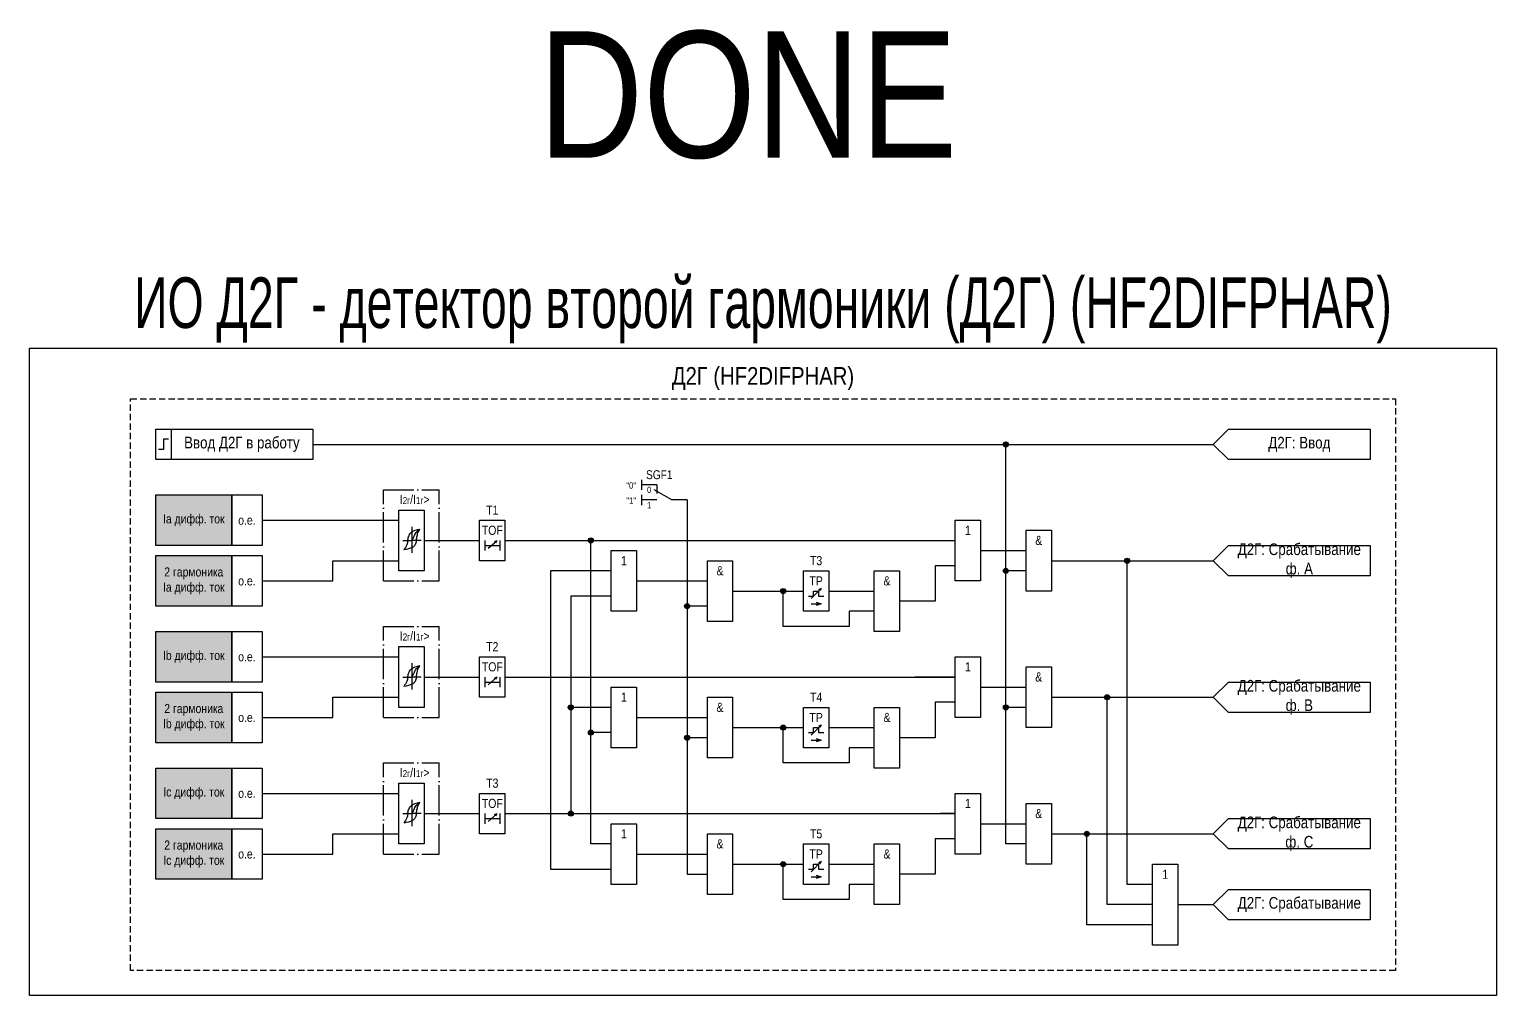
# Model space of a CAD drawing. Header units: millimetres. Extents: x 0 to 2482, y -317 to 171.
# Drawn here: x 985 to 1275, y -28 to 163.1 of the extents above; entities that cross this region are included whole.
import ezdxf
from ezdxf.enums import TextEntityAlignment as Align

# ---------------------------------------------------------------- set-up
doc = ezdxf.new("R2010")
doc.units = ezdxf.units.MM
doc.linetypes.add('ACAD_ISO04W100', pattern=[30, 24, -3, 0, -3])
doc.linetypes.add('штриховая2', pattern=[0.375, 0.25, -0.125])
doc.layers.add('Основная', color=7, linetype='Continuous')
doc.styles.add('1.8_Gost_RD', font='ARIALN.TTF', dxfattribs={"height": 1.8})
doc.styles.add('2.5_Gost_RD', font='ARIALN.TTF', dxfattribs={"height": 2.5})
doc.styles.add('3.5_Gost_RD', font='ARIALN.TTF', dxfattribs={"height": 3.5})
doc.styles.add('Вывод', font='ARIALN.TTF', dxfattribs={"height": 2.5})
doc.styles.add('Компонент', font='ARIALN.TTF', dxfattribs={"height": 3.5})

# ---------------------------------------------------------------- blocks, each defined once
blk = doc.blocks.new('*U898')
at = {"layer": 'Основная', "linetype": 'ACAD_ISO04W100', "ltscale": 0.25}
for p, q in [((0, 0), (11, 0)), ((0, -18), (0, 0)), ((11, -18), (11, 0)), ((0, -18), (11, -18))]:
    blk.add_line(p, q, dxfattribs=at)
at = {"layer": 'Основная', "style": 'Компонент'}
blk.add_attdef('ОУ', text='', height=3.5, dxfattribs=at).set_placement((11, 0), align=Align.MIDDLE_CENTER)
blk = doc.blocks.new('Точка')
at = {"ltscale": 100}
h = blk.add_hatch(color=256, dxfattribs=at)
h.dxf.hatch_style = 1
edge = h.paths.add_edge_path()
edge.add_arc((0, 0), 0.5, 0, 360)
blk.add_circle((0, 0), 0.5, dxfattribs=at)
blk = doc.blocks.new('*U958')
at = {"layer": 'Основная', "ltscale": 0.35}
blk.add_line((6, 6), (6, 2.5), dxfattribs=at)
at = {"layer": 'Основная', "color": 0}
blk.add_line((0, 0), (7, 4), dxfattribs=at)
blk = doc.blocks.new('*U1016')
at = {"layer": 'Основная', "color": 0}
for p, q in [((-3, 6), (-9, 6)), ((-3, 0), (-9, 0)), ((9, 0), (3, 0))]:
    blk.add_line(p, q, dxfattribs=at)
at = {"layer": 'Основная', "ltscale": 0.25, "xscale": -1}
blk.add_blockref('*U958', (3, 0), dxfattribs=at)
at = {"layer": 'Основная'}
for tag, height, style, p in [('ОУ', 3.5, 'Компонент', (-2, 10)), ('В1', 2.5, 'Вывод', (-13, 6)), ('В2', 2.5, 'Вывод', (-6, 4)), ('В3', 2.5, 'Вывод', (-6, -2))]:
    blk.add_attdef(tag, text='', height=height, dxfattribs=dict(at, style=style)).set_placement(p, align=Align.MIDDLE_CENTER)

msp = doc.modelspace()

# ---------------------------------------------------------------- hatches: boundary and pattern name
at = {"ltscale": 100, "true_color": 0xf7941d}
h = msp.add_hatch(color=30, dxfattribs=at)
h.dxf.hatch_style = 1
h.paths.add_polyline_path([(1010, 71), (1025, 71), (1025, 61), (1010, 61)])
h = msp.add_hatch(color=30, dxfattribs=at)
h.dxf.hatch_style = 1
h.paths.add_polyline_path([(1010, 59), (1025, 59), (1025, 49), (1010, 49)])
h = msp.add_hatch(color=30, dxfattribs=at)
h.dxf.hatch_style = 1
h.paths.add_polyline_path([(1010, 44), (1025, 44), (1025, 34), (1010, 34)])
h = msp.add_hatch(color=30, dxfattribs=at)
h.dxf.hatch_style = 1
h.paths.add_polyline_path([(1010, 32), (1025, 32), (1025, 22), (1010, 22)])
h = msp.add_hatch(color=30, dxfattribs=at)
h.dxf.hatch_style = 1
h.paths.add_polyline_path([(1010, 17), (1025, 17), (1025, 7), (1010, 7)])
h = msp.add_hatch(color=30, dxfattribs=at)
h.dxf.hatch_style = 1
h.paths.add_polyline_path([(1010, 5), (1025, 5), (1025, -5), (1010, -5)])

# ---------------------------------------------------------------- linework, layer by layer
at = {"color": 7, "ltscale": 100}
for p, q in [((1075.7, 60.46), (1077.37, 61.95)), ((1077.37, 61.95), (1076.85, 61.73)), ((1077.37, 61.95), (1077.11, 61.48)), ((1075.7, 33.46), (1077.37, 34.95)), ((1077.37, 34.95), (1076.85, 34.73)), ((1077.37, 34.95), (1077.11, 34.48)), ((1075.7, 6.46), (1077.37, 7.95)), ((1077.37, 7.95), (1076.85, 7.73)), ((1077.37, 7.95), (1077.11, 7.48))]:
    msp.add_line(p, q, dxfattribs=at)
at = {"ltscale": 100}
for p, q in [((1173, 60), (1182, 60)), ((1139.5, 50.5), (1141.5, 52.5)), ((1141.5, 52.5), (1140.99, 52.25)), ((1141.5, 52.5), (1141.26, 52.02)), ((1139.5, 49.5), (1141.5, 49.5)), ((1143, 52), (1152, 52)), ((1173, 33), (1182, 33)), ((1139.5, 23.5), (1141.5, 25.5)), ((1141.5, 25.5), (1140.99, 25.25)), ((1141.5, 25.5), (1141.26, 25.02)), ((1143, 25), (1152, 25)), ((1139.5, 22.5), (1141.5, 22.5)), ((1173, 6), (1182, 6)), ((1139.5, -3.5), (1141.5, -1.5)), ((1141.5, -1.5), (1140.99, -1.75)), ((1141.5, -1.5), (1141.26, -1.98)), ((1143, -2), (1152, -2)), ((1139.5, -4.5), (1141.5, -4.5))]:
    msp.add_line(p, q, dxfattribs=at)
at = {"color": 3, "ltscale": 100}
msp.add_lwpolyline([(985, 100), (1275, 100), (1275, -28), (985, -28)], close=True, dxfattribs=at)
at = {"ltscale": 100}
for points in [[(1041, 81), (1219, 81)], [(1182, 56), (1178, 56), (1178, 81)], [(1115, 70), (1115, 70), (1115, -4), (1119, -4)], [(1075, 62), (1075, 60)], [(1075, 61), (1078, 61)], [(1078, 62), (1078, 60)], [(1079, 62), (1168, 62)], [(1100, 2), (1096, 2), (1096, 62)], [(1031, 54), (1045, 54), (1045, 58), (1058, 58)], [(1100, 56), (1088, 56), (1088, -3), (1100, -3)], [(1168, 57), (1164, 57), (1164, 50), (1157, 50)], [(1182, 29), (1178, 29), (1178, 56)], [(1187, 58), (1219, 58)], [(1207, -6), (1202, -6), (1202, 58)], [(1105, 54), (1119, 54)], [(1100, 51), (1092, 51), (1092, 8)], [(1124, 52), (1138, 52)], [(1152, 48), (1147, 48), (1147, 45), (1134, 45), (1134, 52)], [(1140.5, 49.83), (1141.5, 49.5), (1140.5, 49.17)], [(1119, 49), (1115, 49)], [(1075, 35), (1075, 33)], [(1078, 35), (1078, 33)], [(1079, 35), (1168, 35)], [(1168, 35), (1160, 35)], [(1075, 34), (1078, 34)], [(1031, 27), (1045, 27), (1045, 31), (1058, 31)], [(1168, 30), (1164, 30), (1164, 23), (1157, 23)], [(1168, 30), (1164, 30)], [(1187, 31), (1219, 31)], [(1207, -10), (1198, -10), (1198, 31)], [(1100, 29), (1092, 29)], [(1105, 27), (1119, 27)], [(1182, 2), (1178, 2), (1178, 29)], [(1100, 24), (1096, 24)], [(1124, 25), (1138, 25)], [(1152, 21), (1147, 21), (1147, 18), (1134, 18), (1134, 25)], [(1119, 23), (1115, 23)], [(1140.5, 22.83), (1141.5, 22.5), (1140.5, 22.17)], [(1075, 8), (1075, 6)], [(1075, 7), (1078, 7)], [(1078, 8), (1078, 6)], [(1079, 8), (1168, 8)], [(1168, 8), (1165, 8)], [(1031, 0), (1045, 0), (1045, 4), (1058, 4)], [(1168, 3), (1164, 3), (1164, -4), (1157, -4)], [(1187, 4), (1219, 4)], [(1207, -14), (1194, -14), (1194, 4)], [(1100, 2), (1097, 2)], [(1105, 0), (1119, 0)], [(1124, -2), (1138, -2)], [(1152, -6), (1147, -6), (1147, -9), (1134, -9), (1134, -2)], [(1140.5, -4.17), (1141.5, -4.5), (1140.5, -4.83)], [(1212, -10), (1219, -10)]]:
    msp.add_lwpolyline(points, dxfattribs=at)
for points in [[(1010, 71), (1025, 71), (1025, 61), (1010, 61)], [(1025, 71), (1031, 71), (1031, 61), (1025, 61)], [(1074, 66), (1079, 66), (1079, 58), (1074, 58)], [(1010, 59), (1025, 59), (1025, 49), (1010, 49)], [(1025, 59), (1031, 59), (1031, 49), (1025, 49)], [(1138, 56), (1143, 56), (1143, 48), (1138, 48)], [(1010, 44), (1025, 44), (1025, 34), (1010, 34)], [(1025, 44), (1031, 44), (1031, 34), (1025, 34)], [(1074, 39), (1079, 39), (1079, 31), (1074, 31)], [(1010, 32), (1025, 32), (1025, 22), (1010, 22)], [(1025, 32), (1031, 32), (1031, 22), (1025, 22)], [(1138, 29), (1143, 29), (1143, 21), (1138, 21)], [(1010, 17), (1025, 17), (1025, 7), (1010, 7)], [(1025, 17), (1031, 17), (1031, 7), (1025, 7)], [(1074, 12), (1079, 12), (1079, 4), (1074, 4)], [(1010, 5), (1025, 5), (1025, -5), (1010, -5)], [(1025, 5), (1031, 5), (1031, -5), (1025, -5)], [(1138, 2), (1143, 2), (1143, -6), (1138, -6)], [(1207, -2), (1212, -2), (1212, -18), (1207, -18)]]:
    msp.add_lwpolyline(points, close=True, dxfattribs=at)
at = {"color": 7, "ltscale": 100}
for points in [[(1139, 51), (1140, 51), (1140, 52), (1141, 52), (1141, 51), (1142, 51)], [(1139, 24), (1140, 24), (1140, 25), (1141, 25), (1141, 24), (1142, 24)], [(1139, -3), (1140, -3), (1140, -2), (1141, -2), (1141, -3), (1142, -3)]]:
    msp.add_lwpolyline(points, dxfattribs=at)
at = {"layer": 'Основная', "ltscale": 100}
for p, q in [((1106, 74), (1106, 72)), ((1106, 71), (1106, 69)), ((1058, 66.5), (1058, 68)), ((1058, 68), (1063, 68)), ((1058, 59), (1058, 67)), ((1063, 68), (1063, 62)), ((1063, 62), (1074, 62)), ((1063, 62), (1063, 56)), ((1058, 56), (1058, 59)), ((1063, 56), (1058, 56)), ((1058, 39.5), (1058, 41)), ((1058, 41), (1063, 41)), ((1063, 41), (1063, 35)), ((1058, 32), (1058, 40)), ((1063, 35), (1074, 35)), ((1063, 35), (1063, 29)), ((1058, 29), (1058, 32)), ((1063, 29), (1058, 29)), ((1058, 12.5), (1058, 14)), ((1058, 14), (1063, 14)), ((1058, 5), (1058, 13)), ((1063, 14), (1063, 8)), ((1063, 8), (1074, 8)), ((1063, 8), (1063, 2)), ((1058, 2), (1058, 5)), ((1063, 2), (1058, 2))]:
    msp.add_line(p, q, dxfattribs=at)
at = {"layer": 'Основная', "color": 7, "ltscale": 100}
for p, q in [((1031, 66), (1058, 66)), ((1058.79, 62), (1060.6, 62)), ((1062.42, 62), (1060.6, 62)), ((1031, 39), (1058, 39)), ((1058.79, 35), (1060.6, 35)), ((1062.42, 35), (1060.6, 35)), ((1031, 12), (1058, 12)), ((1058.79, 8), (1060.6, 8)), ((1062.42, 8), (1060.6, 8))]:
    msp.add_line(p, q, dxfattribs=at)
at = {"layer": 'Основная'}
for p, q in [((1060.6, 64.72), (1060.6, 59.52)), ((1060.6, 37.72), (1060.6, 32.52)), ((1060.6, 10.72), (1060.6, 5.52))]:
    msp.add_line(p, q, dxfattribs=at)
at = {"layer": 'Основная', "linetype": 'штриховая2', "ltscale": 5}
msp.add_lwpolyline([(1005, 90), (1255, 90), (1255, -23), (1005, -23)], close=True, dxfattribs=at)
at = {"layer": 'Основная', "ltscale": 100}
for points in [[(1010, 84), (1013, 84), (1013, 78), (1010, 78)], [(1010, 84), (1041, 84), (1041, 78), (1010, 78)], [(1250, 84), (1250, 78), (1222, 78), (1219, 81), (1222, 84)], [(1168, 66), (1173, 66), (1173, 54), (1168, 54)], [(1182, 64), (1187, 64), (1187, 52), (1182, 52)], [(1250, 61), (1250, 55), (1222, 55), (1219, 58), (1222, 61)], [(1100, 60), (1105, 60), (1105, 48), (1100, 48)], [(1119, 58), (1124, 58), (1124, 46), (1119, 46)], [(1152, 56), (1157, 56), (1157, 44), (1152, 44)], [(1168, 39), (1173, 39), (1173, 27), (1168, 27)], [(1182, 37), (1187, 37), (1187, 25), (1182, 25)], [(1100, 33), (1105, 33), (1105, 21), (1100, 21)], [(1250, 34), (1250, 28), (1222, 28), (1219, 31), (1222, 34)], [(1119, 31), (1124, 31), (1124, 19), (1119, 19)], [(1152, 29), (1157, 29), (1157, 17), (1152, 17)], [(1168, 12), (1173, 12), (1173, 0), (1168, 0)], [(1182, 10), (1187, 10), (1187, -2), (1182, -2)], [(1100, 6), (1105, 6), (1105, -6), (1100, -6)], [(1250, 7), (1250, 1), (1222, 1), (1219, 4), (1222, 7)], [(1119, 4), (1124, 4), (1124, -8), (1119, -8)], [(1152, 2), (1157, 2), (1157, -10), (1152, -10)], [(1250, -7), (1250, -13), (1222, -13), (1219, -10), (1222, -7)]]:
    msp.add_lwpolyline(points, close=True, dxfattribs=at)
at = {"layer": 'Основная', "lineweight": 30, "ltscale": 100}
msp.add_lwpolyline([(1012.5, 82), (1011.5, 82), (1011.5, 80), (1010.5, 80)], dxfattribs=at)
at = {"layer": 'Основная'}
for points in [[(1059.8, 61.92), (1059.95, 62.71), (1060.44, 63.54), (1062.2, 64.26)], [(1060.6, 62), (1061, 62.72), (1061.47, 63.6), (1062.2, 64.26)], [(1061.48, 61.92), (1061.6, 62.71), (1061.81, 63.54), (1062.2, 64.26)], [(1059.8, 61.92), (1059.6, 61.13), (1059, 60.12)], [(1061.48, 61.92), (1061.25, 61.13), (1060.76, 60.67), (1059, 60.12)], [(1059.8, 34.92), (1059.6, 34.13), (1059, 33.12)], [(1061.48, 34.92), (1061.25, 34.13), (1060.76, 33.67), (1059, 33.12)], [(1059.8, 34.92), (1059.95, 35.71), (1060.44, 36.54), (1062.2, 37.26)], [(1060.6, 35), (1061, 35.72), (1061.47, 36.6), (1062.2, 37.26)], [(1061.48, 34.92), (1061.6, 35.71), (1061.81, 36.54), (1062.2, 37.26)], [(1059.8, 7.92), (1059.95, 8.71), (1060.44, 9.54), (1062.2, 10.26)], [(1060.6, 8), (1061, 8.72), (1061.47, 9.6), (1062.2, 10.26)], [(1061.48, 7.92), (1061.6, 8.71), (1061.81, 9.54), (1062.2, 10.26)], [(1059.8, 7.92), (1059.6, 7.13), (1059, 6.12)], [(1061.48, 7.92), (1061.25, 7.13), (1060.76, 6.67), (1059, 6.12)]]:
    msp.add_spline(points, degree=3, dxfattribs=at)

# ---------------------------------------------------------------- block references
at = {"layer": 'Основная', "ltscale": 100}
for p in [(1178, 81), (1096, 62), (1202, 58), (1178, 56), (1134, 52), (1115, 49), (1092, 29), (1178, 29), (1198, 31), (1096, 24), (1115, 23), (1134, 25), (1092, 8), (1194, 4), (1134, -2)]:
    msp.add_blockref('Точка', p, dxfattribs=at)
at = {"layer": 'Основная', "ltscale": 0.25}
ref = msp.add_blockref('*U1016', (1110.5, 70), dxfattribs=dict(at, xscale=0.5, yscale=0.5, zscale=0.5))
ref.add_attrib('ОУ', 'SGF1', dxfattribs={"height": 1.75, "style": 'Компонент'}).set_placement((1109.5, 75), align=Align.MIDDLE_CENTER)
ref.add_attrib('В2', '0', dxfattribs={"height": 1.25, "style": 'Вывод'}).set_placement((1107.5, 72), align=Align.MIDDLE_CENTER)
ref.add_attrib('В3', '1', dxfattribs={"height": 1.25, "style": 'Вывод'}).set_placement((1107.5, 69), align=Align.MIDDLE_CENTER)
for p in [(1055, 72), (1055, 45), (1055, 18)]:
    msp.add_blockref('*U898', p, dxfattribs=at)

# ---------------------------------------------------------------- texts
at = {"color": 30, "ltscale": 100, "attachment_point": 5, "style": '3.5_Gost_RD'}
for s, insert, char_height, width in [('\\pt775;DONE', (1127, 150), 25, 250), ('{\\W0.8;\\C3;ИО Д2Г - детектор второй гармоники (Д2Г) (HF2DIFPHAR)}', (1130, 107.5), 10, 290), ('\\pt108.5;Д2Г (HF2DIFPHAR)', (1130, 94), 3.5, 250)]:
    msp.add_mtext(s, dxfattribs=dict(at, insert=insert, char_height=char_height, width=width))
at = {"ltscale": 100, "char_height": 1.8, "attachment_point": 5}
for s, insert, width, style in [('Ia дифф. ток', (1017.5, 66), 15, '1.8_Gost_RD'), ('T1', (1076.5, 68), 5, '2.5_Gost_RD'), ('о.е.', (1028, 66), 6, '1.8_Gost_RD'), ('TOF', (1076.5, 64), 5, '2.5_Gost_RD'), ('T3', (1140.5, 58), 5, '2.5_Gost_RD'), ('2 гармоника\\PIa дифф. ток', (1017.5, 54), 15, '1.8_Gost_RD'), ('о.е.', (1028, 54), 6, '1.8_Gost_RD'), ('TP', (1140.5, 54), 5, '2.5_Gost_RD'), ('T2', (1076.5, 41), 5, '2.5_Gost_RD'), ('Ib дифф. ток', (1017.5, 39), 15, '1.8_Gost_RD'), ('о.е.', (1028, 39), 6, '1.8_Gost_RD'), ('TOF', (1076.5, 37), 5, '2.5_Gost_RD'), ('2 гармоника\\PIb дифф. ток', (1017.5, 27), 15, '1.8_Gost_RD'), ('T4', (1140.5, 31), 5, '2.5_Gost_RD'), ('о.е.', (1028, 27), 6, '1.8_Gost_RD'), ('TP', (1140.5, 27), 5, '2.5_Gost_RD'), ('T3', (1076.5, 14), 5, '2.5_Gost_RD'), ('Ic дифф. ток', (1017.5, 12), 15, '1.8_Gost_RD'), ('о.е.', (1028, 12), 6, '1.8_Gost_RD'), ('TOF', (1076.5, 10), 5, '2.5_Gost_RD'), ('T5', (1140.5, 4), 5, '2.5_Gost_RD'), ('2 гармоника\\PIc дифф. ток', (1017.5, 0), 15, '1.8_Gost_RD'), ('о.е.', (1028, 0), 6, '1.8_Gost_RD'), ('TP', (1140.5, 0), 5, '2.5_Gost_RD')]:
    msp.add_mtext(s, dxfattribs=dict(at, insert=insert, width=width, style=style))
at = {"layer": 'Основная', "color": 0, "ltscale": 100, "char_height": 2.3, "width": 28, "attachment_point": 5, "style": '2.5_Gost_RD'}
for s, insert in [('{\\C256;Ввод Д2Г в работу}', (1027, 81)), ('{\\C256;Д2Г: Срабатывание\\Pф. A}', (1236, 58)), ('{\\C256;Д2Г: Срабатывание\\Pф. B}', (1236, 31)), ('{\\C256;Д2Г: Срабатывание\\Pф. C}', (1236, 4)), ('{\\C256;Д2Г: Срабатывание}', (1236, -10))]:
    msp.add_mtext(s, dxfattribs=dict(at, insert=insert))
at = {"layer": 'Основная', "ltscale": 100, "attachment_point": 5, "style": '2.5_Gost_RD'}
for s, insert, char_height, width in [('Д2Г: Ввод', (1236, 81), 2.3, 28), ('1', (1170.5, 64), 1.8, 5), ('&', (1184.5, 62), 1.8, 5), ('1', (1102.5, 58), 1.8, 5), ('&', (1121.5, 56), 1.8, 5), ('&', (1154.5, 54), 1.8, 5), ('1', (1170.5, 37), 1.8, 5), ('&', (1184.5, 35), 1.8, 5), ('1', (1102.5, 31), 1.8, 5), ('&', (1121.5, 29), 1.8, 5), ('&', (1154.5, 27), 1.8, 5), ('1', (1170.5, 10), 1.8, 5), ('&', (1184.5, 8), 1.8, 5), ('1', (1102.5, 4), 1.8, 5), ('&', (1121.5, 2), 1.8, 5), ('&', (1154.5, 0), 1.8, 5), ('1', (1209.5, -4), 1.8, 5)]:
    msp.add_mtext(s, dxfattribs=dict(at, insert=insert, char_height=char_height, width=width))
at = {"layer": 'Основная', "ltscale": 100, "char_height": 1.25, "attachment_point": 1, "style": '3.5_Gost_RD'}
for s, insert in [('"0"', (1103, 73.5)), ('"1"', (1103, 70.5))]:
    msp.add_mtext_dynamic_manual_height_columns(s, width=2, gutter_width=17.5, heights=[0], dxfattribs=dict(at, insert=insert))
at = {"layer": 'Основная', "color": 7, "ltscale": 100, "char_height": 1.8, "attachment_point": 1, "style": '1.8_Gost_RD'}
for insert in [(1059, 71), (1059, 44), (1059, 17)]:
    msp.add_mtext_dynamic_manual_height_columns('\\pi-0.78314;I{\\H0.77778x;2г\\H1.2857x;/I\\H0.77778x;1г\\H1.2857x;>}', width=4, gutter_width=17.5, heights=[0], dxfattribs=dict(at, insert=insert))

doc.saveas('drawing.dxf')
